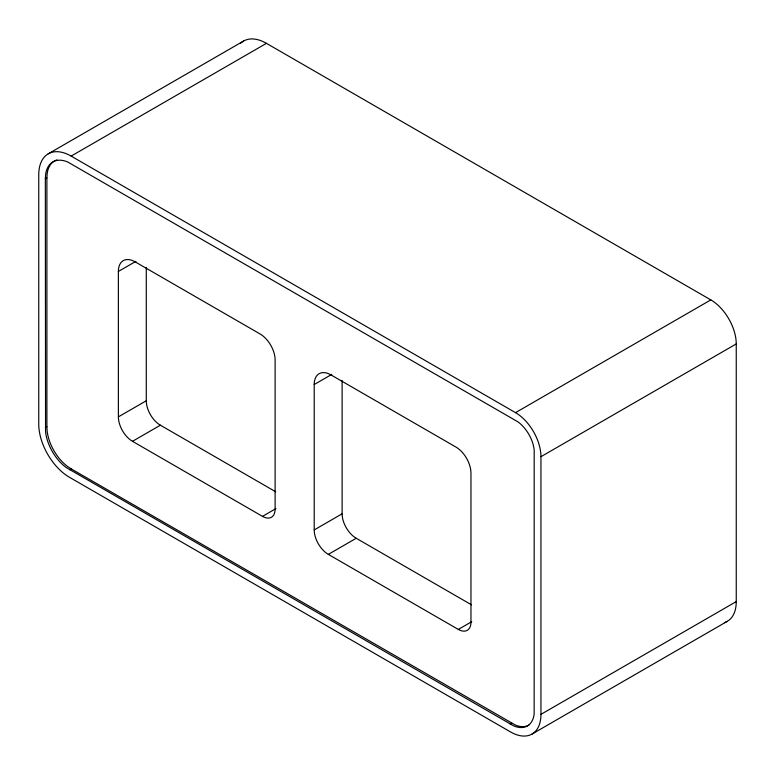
<?xml version="1.0" encoding="UTF-8"?>
<svg xmlns="http://www.w3.org/2000/svg" width="775" height="775" viewBox="0 0 775 775"><rect width="100%" height="100%" fill="white"/><g stroke="black" fill="none" stroke-linecap="round" stroke-linejoin="round"><path stroke-width="1.16" d="M45.337 178.851L45.57 174.85A36.493 21.07 60 0 1 67.783 162.023L517.981 421.871A26.631 15.374 60 0 1 534.188 449.955L534.149 714.017A33.703 19.462 60 0 1 513.631 725.865L66.292 467.596A34.061 19.666 60 0 1 45.551 431.685L45.337 178.851L46.897 177.95L47.13 173.949A36.493 21.07 60 0 1 57.001 159.902M48.244 153.828L243.544 41.065M736.25 601.603L540.95 714.356A43.032 24.848 60 0 1 510.522 731.929L69.43 477.264A43.39 25.052 60 0 1 38.75 424.128L38.75 174.801A45.822 26.457 60 0 1 71.145 156.095L266.445 43.342L710.82 299.896A35.96 20.76 60 0 1 736.25 343.935L736.25 601.603A43.032 24.848 60 0 1 724.344 622.606M275.929 508.613L262.493 516.363L132.496 441.314A19.956 11.528 60 0 1 118.381 416.863L118.381 271.463L135.945 261.32M45.337 427.674L46.897 426.773L46.897 177.95M118.381 416.863L146.281 400.762L146.281 267.365M69.643 469.786L71.213 468.885L515.191 724.964A33.703 19.462 60 0 0 528.938 725.071M132.496 441.314L160.396 425.204L275.716 491.786M471.762 621.676L458.325 629.426L328.329 554.377A19.956 11.528 60 0 1 314.214 529.926L314.214 384.526L331.778 374.383M71.145 156.095L515.52 412.649L710.82 299.896M314.214 529.926L342.114 513.815L342.114 380.428M328.329 554.377L356.229 538.267L471.549 604.849M540.95 714.356L540.95 456.698L736.25 343.935M510.308 724.199L511.868 723.298M532.038 734.061L727.337 621.298M71.213 468.885L67.851 466.695A34.061 19.666 60 0 1 47.12 430.784L46.897 426.773M314.214 384.526A23.618 13.64 60 0 1 330.915 374.877L455.923 447.049A21.254 12.274 60 0 1 470.958 473.079L470.958 622.141A17.864 10.308 60 0 1 458.325 629.426M240.744 43.138A45.822 26.457 60 0 1 266.445 43.342M515.52 412.649A35.96 20.76 60 0 1 540.95 456.698M356.229 538.267A19.956 11.528 60 0 1 342.114 513.815M160.396 425.204A19.956 11.528 60 0 1 146.281 400.762M118.381 271.463A23.618 13.64 60 0 1 135.083 261.814L260.1 333.986A21.254 12.274 60 0 1 275.125 360.017L275.125 509.078A17.864 10.308 60 0 1 262.493 516.363"/></g></svg>
